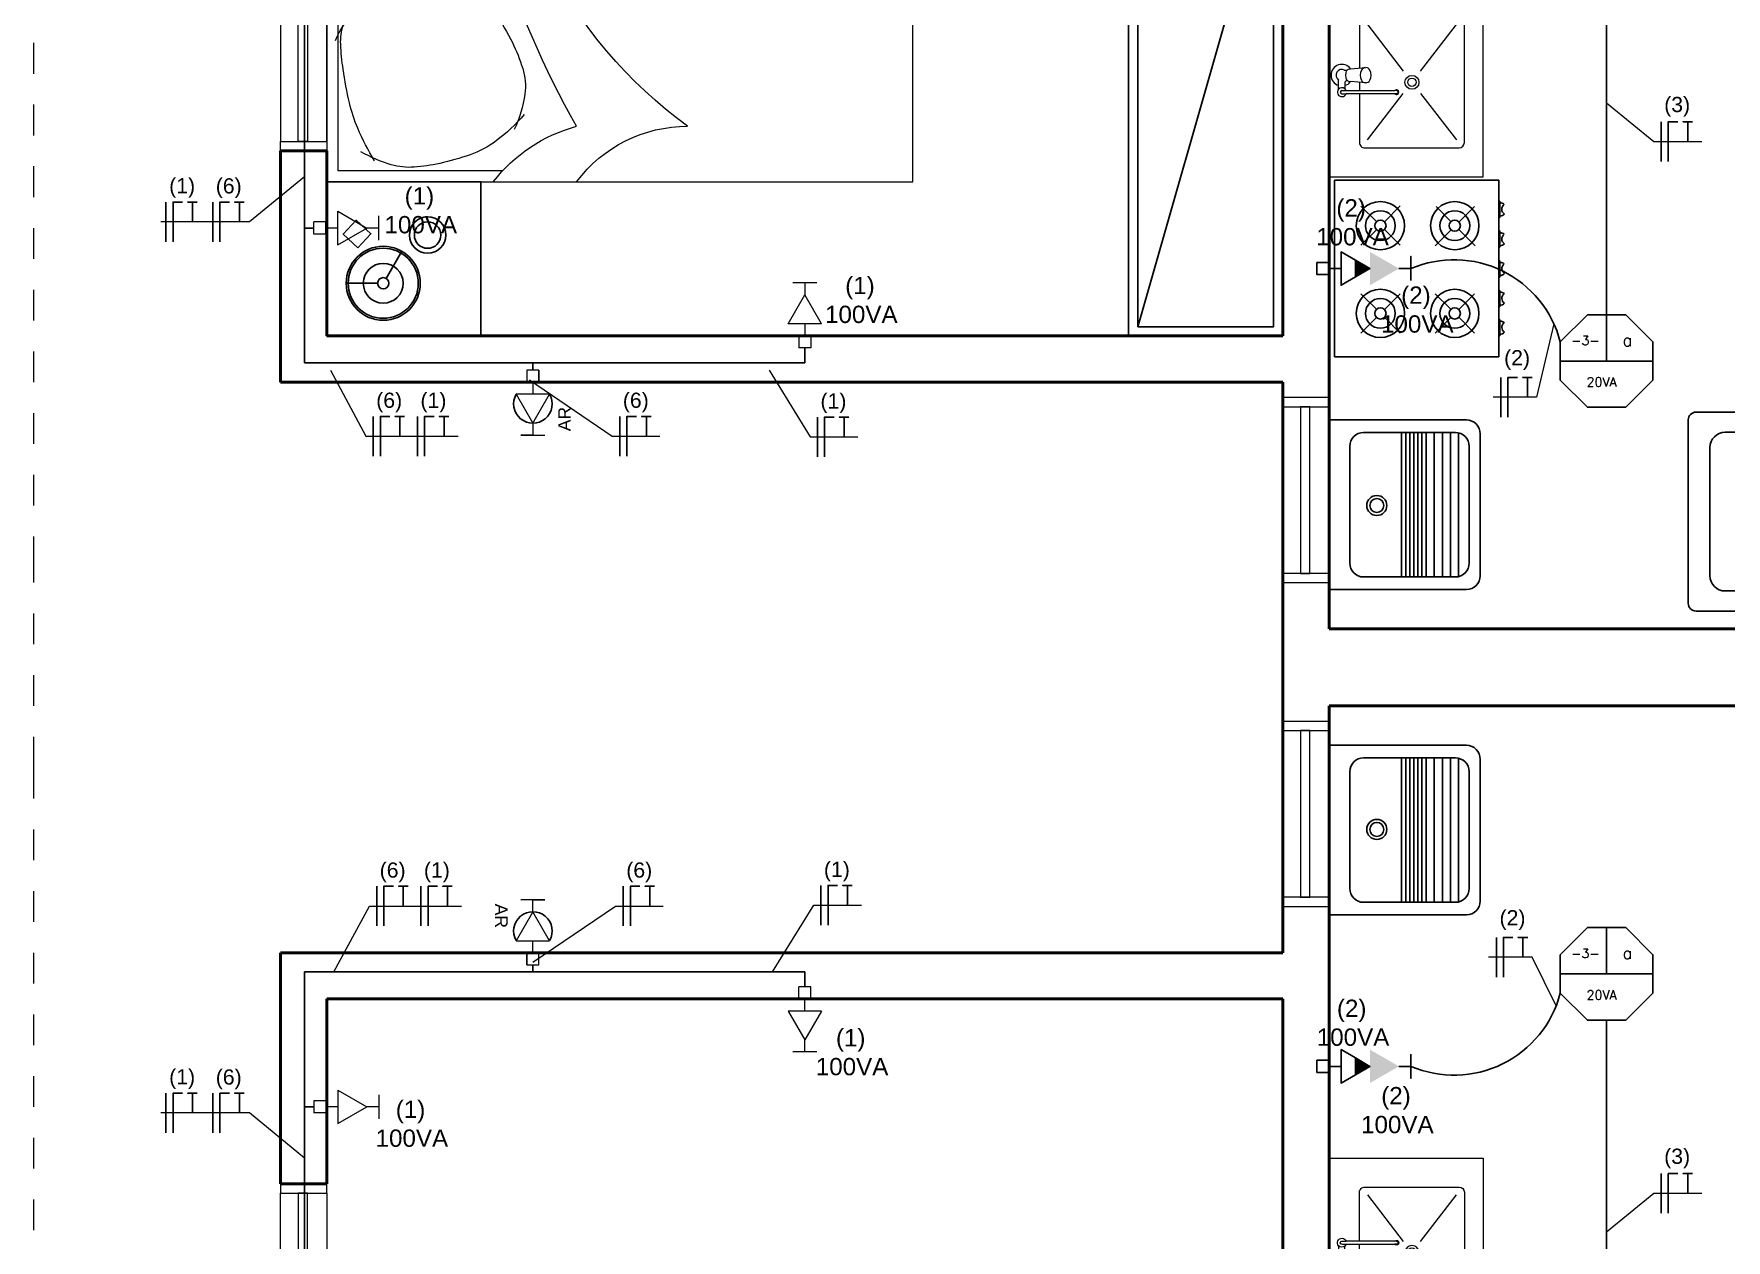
# Model space of a CAD drawing. Header units: inches. Extents: x 179598 to 179981, y 9195975 to 9196075.
# Drawn here: x 179663.89 to 179669.38, y 9196028.89 to 9196032.8 of the extents above; entities that cross this region are included whole.
import ezdxf

# ---------------------------------------------------------------- set-up
doc = ezdxf.new("R2010")
doc.units = ezdxf.units.IN
doc.header["$LTSCALE"] = 0.05
doc.header["$MEASUREMENT"] = 0
for name, pattern in [('CONTINU', [0]), ('DASH2', [0.75, 0.5, -0.25]), ('DASHED2', [0.375, 0.25, -0.125])]:
    doc.linetypes.add(name, pattern=pattern)
for name, color, linetype in [('Electric', 10, 'Continuous'), ('ILUMINAÇÃO', 3, 'Continuous'), ('LAYOUT', 7, 'CONTINU'), ('LAYOUT_A. MOLHADAS', 7, 'Continuous'), ('PTO', 1, 'Continuous'), ('TEP', 40, 'DASH2')]:
    doc.layers.add(name, color=color, linetype=linetype)
for name, color, linetype, lineweight in [('Eletrodutos', 220, 'Continuous', 25), ('ESQUADRIA', 7, 'Continuous', 5), ('FNT', 30, 'Continuous', 25), ('HACHURA', 7, 'Continuous', 0), ('HASTES', 250, 'Continuous', 25), ('NOTAS', 180, 'Continuous', 25), ('PAREDE', 7, 'Continuous', 50), ('PISO', 7, 'Continuous', 5), ('PROJEÇÃO', 7, 'DASHED2', 0)]:
    doc.layers.add(name, color=color, linetype=linetype, lineweight=lineweight)
doc.styles.add('Cota', font='arial.ttf')
doc.styles.get("Standard").update_dxf_attribs({"font": ''})
doc.styles.get('Standard').set_extended_font_data('txt.shx')

# ---------------------------------------------------------------- blocks, each defined once
blk = doc.blocks.new('A$C44EB09CF')
at = {"layer": 'ESQUADRIA'}
for points in [[(0, 0), (0.03, 0), (0.03, 0.15), (0, 0.15)], [(0.57, 0), (0.03, 0), (0.03, 0.15), (0.57, 0.15)], [(0.57, 0), (0.6, 0), (0.6, 0.15), (0.57, 0.15)], [(0.03, 0.0576), (0.57, 0.0576), (0.57, 0.0876), (0.03, 0.0876)]]:
    blk.add_lwpolyline(points, close=True, dxfattribs=at)
blk = doc.blocks.new('maquina_lavar')
at = {"layer": 'LAYOUT_A. MOLHADAS'}
for p, q in [((0, 0.2975), (0, -0.2975)), ((0.635, 0.3225), (0.025, 0.3225)), ((0.495, 0.3225), (0.495, -0.3225)), ((0.565, 0.3225), (0.565, -0.3225)), ((0.635, 0.3225), (0.635, -0.3225)), ((0.375, 0.2575), (0.12, 0.2575)), ((0.07, 0.2075), (0.07, -0.2075)), ((0.425, 0.2075), (0.425, -0.2075)), ((0.375, -0.2575), (0.12, -0.2575)), ((0.635, -0.3225), (0.025, -0.3225))]:
    blk.add_line(p, q, dxfattribs=at)
for points in [[(0.5311, 0.2576, 0.158104), (0.5277, 0.2565, 0.106506), (0.5242, 0.2526, 0.071806), (0.5222, 0.2474, 0.05817), (0.5214, 0.2406, 0.05817), (0.5222, 0.2338, 0.071806), (0.5242, 0.2286, 0.106506), (0.5277, 0.2247, 0.158104), (0.5311, 0.2236, 0.158104), (0.5345, 0.2247, 0.106506), (0.5379, 0.2286, 0.071806), (0.54, 0.2338, 0.05817), (0.5408, 0.2406, 0.05817), (0.54, 0.2474, 0.071806), (0.5379, 0.2526, 0.106506), (0.5345, 0.2565, 0.158104)], [(0.5311, 0.192, 0.158104), (0.5277, 0.1909, 0.106506), (0.5242, 0.187, 0.071806), (0.5222, 0.1818, 0.05817), (0.5214, 0.175, 0.05817), (0.5222, 0.1682, 0.071806), (0.5242, 0.163, 0.106506), (0.5277, 0.1591, 0.158104), (0.5311, 0.158, 0.158104), (0.5345, 0.1591, 0.106506), (0.5379, 0.163, 0.071806), (0.54, 0.1682, 0.05817), (0.5408, 0.175, 0.05817), (0.54, 0.1818, 0.071806), (0.5379, 0.187, 0.106506), (0.5345, 0.1909, 0.158104)], [(0.5287, -0.1589, 0.132138), (0.5199, -0.1612, 0.106661), (0.5115, -0.1688, 0.083339), (0.5064, -0.1794, 0.072039), (0.5044, -0.1929, 0.072039), (0.5064, -0.2063, 0.083339), (0.5115, -0.2169, 0.106661), (0.5199, -0.2245, 0.132138), (0.5287, -0.2269, 0.132138), (0.5375, -0.2245, 0.106661), (0.5459, -0.2169, 0.083339), (0.551, -0.2063, 0.072039), (0.553, -0.1929, 0.072039), (0.551, -0.1794, 0.083339), (0.5459, -0.1688, 0.106661), (0.5375, -0.1612, 0.132138)]]:
    blk.add_lwpolyline(points, format="xyb", close=True, dxfattribs=at)
for centre, radius, start, end in [((0.025, 0.2975), 0.025, 90, 180), ((0.12, 0.2075), 0.05, 90, 180), ((0.375, 0.2075), 0.05, 0, 90), ((0.12, -0.2075), 0.05, 180, 270), ((0.375, -0.2075), 0.05, 270, 0), ((0.025, -0.2975), 0.025, 180, 270)]:
    blk.add_arc(centre, radius, start, end, dxfattribs=at)
blk = doc.blocks.new('A$C12630BB8')
for p, q in [((0.4645, 0.4546), (0.0855, 0.4546)), ((0.0409, 0.112), (0.0409, 0.41)), ((0.509, 0.112), (0.509, 0.41)), ((0.0855, 0.0674), (0.4645, 0.0674))]:
    blk.add_line(p, q)
blk.add_lwpolyline([(0, 0), (0, 0.4457, -0.414214), (0.0446, 0.4903), (0.5054, 0.4903, -0.414214), (0.55, 0.4457), (0.55, 0)], format="xyb", close=True)
for points in [[(0.0409, 0.3938), (0.509, 0.3938)], [(0.0421, 0.4203), (0.5079, 0.4203)], [(0.0409, 0.3674), (0.509, 0.3674)], [(0.0409, 0.341), (0.509, 0.341)], [(0.0409, 0.3145), (0.509, 0.3145)], [(0.0409, 0.3013), (0.509, 0.3013)], [(0.0409, 0.2881), (0.509, 0.2881)], [(0.0409, 0.2749), (0.509, 0.2749)], [(0.0409, 0.2617), (0.509, 0.2617)], [(0.0409, 0.2485), (0.509, 0.2485)], [(0.0409, 0.2352), (0.509, 0.2352)]]:
    blk.add_lwpolyline(points)
for radius in [0.0325, 0.0226]:
    blk.add_circle((0.2773, 0.1549), radius)
for centre, start, end in [((0.0855, 0.41), 90, 180), ((0.4645, 0.41), 0, 90), ((0.0855, 0.112), 180, 270), ((0.4645, 0.112), 270, 0)]:
    blk.add_arc(centre, 0.0446, start, end)
blk = doc.blocks.new('A$C4DAD441B')
at = {"layer": 'LAYOUT_A. MOLHADAS', "lineweight": 0}
for p, q in [((0, 0.408), (0, 0.017)), ((0.323, 0.4251), (0.017, 0.425)), ((0.1419, 0.2488), (0.0255, 0.3995)), ((0.3145, 0.3995), (0.198, 0.2488)), ((0.34, 0.2494), (0.34, 0.4081)), ((0.2201, 0.2494), (0.2255, 0.2494)), ((0.2201, 0.2394), (0.2255, 0.2394)), ((0.2255, 0.2494), (0.3837, 0.2494)), ((0.3837, 0.2394), (0.2255, 0.2394)), ((0.34, 0.2125), (0.34, 0.2394)), ((0.3973, 0.2494), (0.3837, 0.2494)), ((0.3973, 0.2394), (0.3837, 0.2394)), ((0.388, 0.223), (0.388, 0.2333)), ((0.388, 0.2157), (0.388, 0.223)), ((0.4079, 0.2345), (0.408, 0.2227)), ((0.408, 0.2227), (0.408, 0.205)), ((0.142, 0.1762), (0.0255, 0.0255)), ((0.3145, 0.0255), (0.198, 0.1763)), ((0.3199, 0.2141), (0.3691, 0.2099)), ((0.3691, 0.1688), (0.3199, 0.1643)), ((0.34, 0.0171), (0.34, 0.1661)), ((0.3754, 0.2093), (0.3691, 0.2099)), ((0.3754, 0.1693), (0.3691, 0.1688)), ((0.3754, 0.2093), (0.3785, 0.2082)), ((0.3785, 0.1705), (0.3754, 0.1693)), ((0.3785, 0.2082), (0.382, 0.2035)), ((0.382, 0.1752), (0.3785, 0.1705)), ((0.3887, 0.1726), (0.38, 0.1726)), ((0.382, 0.2035), (0.3839, 0.1975)), ((0.3839, 0.1812), (0.382, 0.1752)), ((0.3839, 0.1975), (0.3847, 0.1893)), ((0.3847, 0.1893), (0.3839, 0.1812)), ((0.017, 0), (0.323, 0.0001))]:
    blk.add_line(p, q, dxfattribs=at)
for radius in [0.0226, 0.0138]:
    blk.add_circle((0.17, 0.2125), radius, dxfattribs=at)
for centre, radius, start, end in [((0.017, 0.408), 0.017, 90.0067, 180.0067), ((0.323, 0.4081), 0.017, 0.0067, 90.0067), ((0.2201, 0.2444), 0.00738, 42.6626, 317.3508), ((0.2201, 0.2444), 0.005, 90.0003, 270.0132), ((0.3973, 0.1894), 0.0349, 105.5441, 144.0055), ((0.3973, 0.1894), 0.0349, 216.1772, 72.2635), ((0.3973, 0.2444), 0.0145, 317.2061, 159.8457), ((0.3973, 0.2444), 0.0145, 200.1677, 229.8474), ((0.3973, 0.2444), 0.0145, 229.8474, 317.2061), ((0.3973, 0.2444), 0.005, 270.0105, 90.003), ((0.3418, 0.1895), 0.039, 155.088, 204.9254), ((0.3199, 0.1991), 0.015, 89.8495, 153.0039), ((0.3203, 0.1797), 0.0153, 205.4951, 268.5266), ((0.3195, 0.1978), 0.0164, 29.8647, 88.6279), ((0.3185, 0.1814), 0.0173, 283.1322, 329.3413), ((0.3028, 0.1895), 0.035, 331.0895, 27.8828), ((0.378, 0.2156), 0.01, 282.8352, 0.0067), ((0.3973, 0.1894), 0.0189, 242.7435, 55.7443), ((0.017, 0.017), 0.017, 180.0067, 270.0067), ((0.323, 0.0171), 0.017, 270.0067, 0.0067)]:
    blk.add_arc(centre, radius, start, end, dxfattribs=at)
blk = doc.blocks.new('A$C4ABB454C')
at = {"layer": 'LAYOUT_A. MOLHADAS', "lineweight": 0}
blk.add_lwpolyline([(0.55, 1.2), (0.05, 1.2), (0.05, 0), (0.55, 0)], close=True, dxfattribs=at)
at = {"layer": 'PISO', "color": 1}
blk.add_blockref('A$C4DAD441B', (0.1111, 0.6815), dxfattribs=at)
blk = doc.blocks.new('A$C73877B83')
at = {"layer": 'LAYOUT'}
for p, q in [((0.2747, 0.243), (0.1867, 0.1922)), ((0.1708, 0.063), (0.1708, 0.1646))]:
    blk.add_line(p, q, dxfattribs=at)
for points in [[(0.5, 0), (0, 0), (0, 0.5), (0.5, 0.5)], [(0.2859, 0.1004), (0.3301, 0.0532), (0.3754, 0.0957), (0.3312, 0.1428)]]:
    blk.add_lwpolyline(points, close=True, dxfattribs=at)
for centre, radius in [((0.3271, 0.3269), 0.059), ((0.3271, 0.3269), 0.043), ((0.1708, 0.183), 0.12), ((0.1708, 0.183), 0.1136), ((0.1708, 0.183), 0.0646), ((0.1708, 0.183), 0.0184)]:
    blk.add_circle(centre, radius, dxfattribs=at)
blk = doc.blocks.new('A$C39A72CA2')
at = {"layer": 'ESQUADRIA'}
for points in [[(0, 0), (0.03, 0), (0.03, 0.15), (0, 0.15)], [(1.22, 0), (0.03, 0), (0.03, 0.15), (1.22, 0.15)], [(1.22, 0), (1.25, 0), (1.25, 0.15), (1.22, 0.15)], [(0.03, 0.0576), (1.22, 0.0576), (1.22, 0.0876), (0.03, 0.0876)]]:
    blk.add_lwpolyline(points, close=True, dxfattribs=at)
blk = doc.blocks.new('A$C732F4725')
at = {"layer": 'LAYOUT'}
blk.add_line((0.03, 1.57), (0.47, 0.03), dxfattribs=at)
for points in [[(0, 1.6), (0.5, 1.6), (0.5, 0), (0, 0)], [(0.03, 1.57), (0.47, 1.57), (0.47, 0.03), (0.03, 0.03)]]:
    blk.add_lwpolyline(points, close=True, dxfattribs=at)
blk = doc.blocks.new('camacasal1')
at = {"layer": 'LAYOUT', "lineweight": 20}
for p, q in [((0.1, 0), (0.1, 1.4)), ((0.1, 1.4), (2, 1.4)), ((2, 1.4), (2, 0)), ((1.5482, 1.364), (1.964, 1.364)), ((1.964, 1.364), (1.964, 0.8486)), ((1.964, 0.7916), (1.964, 0.036)), ((2, 0), (0.1, 0)), ((1.964, 0.036), (1.4292, 0.036))]:
    blk.add_line(p, q, dxfattribs=at)
for points in [[(1.6853, 1.0097, 0.050543), (1.6075, 0.9542, 0.064376), (1.5579, 0.8978, 0.03352), (1.5145, 0.8232, 0.039598), (1.4874, 0.7553, 0.109626), (1.4818, 0.6879, 0.0754), (1.5094, 0.5942)], [(1.6035, 0.9779, -0.034352), (1.6955, 0.9804, -0.04249), (1.7693, 0.9709, -0.015911), (1.8335, 0.955, -0.020937), (1.8812, 0.9393, -0.121269), (1.9314, 0.9049, -0.080025), (1.9807, 0.8278)], [(1.9038, 0.5611, 0.014129), (1.921, 0.5979, 0.04596), (1.9428, 0.6645, 0.01901), (1.9594, 0.7529, 0.025886), (1.9658, 0.8187, 0.088683), (1.9591, 0.869, 0.020726), (1.9477, 0.9003)], [(1.609, 0.6815, 0.050543), (1.513, 0.613, 0.064376), (1.4517, 0.5435, 0.03352), (1.3983, 0.4514, 0.039598), (1.3648, 0.3677, 0.109626), (1.3579, 0.2845, 0.0754), (1.392, 0.1689)], [(1.4832, 0.6344, 0.020037), (1.5074, 0.608, 0.075208)], [(1.508, 0.6422, -0.034352), (1.6215, 0.6452, -0.04249), (1.7125, 0.6336, -0.015911), (1.7917, 0.6139, -0.020937), (1.8506, 0.5945, -0.121269), (1.9126, 0.5521, -0.080025), (1.9733, 0.4571)], [(1.8455, 0.0681, 0.033461), (1.8997, 0.1735, 0.04596), (1.9265, 0.2556, 0.01901), (1.9471, 0.3647, 0.025886), (1.9549, 0.4458, 0.088683), (1.9467, 0.5079, 0.020726), (1.9326, 0.5465)], [(1.3596, 0.2185, 0.057152), (1.4511, 0.1325, 0.075208), (1.5356, 0.0875, 0.030275), (1.634, 0.0593, 0.036967), (1.717, 0.0472, 0.089016), (1.7911, 0.0551, 0.061822), (1.8892, 0.0975)]]:
    blk.add_lwpolyline(points, format="xyb", dxfattribs=at)
for centre, radius, start, end in [((-0.0814, 1.4233), 1.5416, 306.2433, 359.1337), ((-1.1907, 1.5456), 2.7445, 330.1604, 356.9589), ((0.83, -0.27), 0.45, 36.8699, 90), ((1.055, -0.315), 0.5131, 37.875, 74.7449)]:
    blk.add_arc(centre, radius, start, end, dxfattribs=at)
blk = doc.blocks.new('A$C249D7A9F')
at = {"layer": 'LAYOUT_A. MOLHADAS'}
for p, q in [((0, 0.0191), (0, 0.5514)), ((0, 0.5514), (0.5732, 0.5514)), ((0.5732, 0.0191), (0.5732, 0.5514)), ((0.1342, 0.4155), (0.0836, 0.4661)), ((0.2109, 0.4661), (0.1604, 0.4157)), ((0.4186, 0.4156), (0.3683, 0.4659)), ((0.4955, 0.4659), (0.445, 0.4154)), ((0.1345, 0.3897), (0.0836, 0.3388)), ((0.2109, 0.3388), (0.1601, 0.3896)), ((0.4191, 0.3895), (0.3683, 0.3386)), ((0.4955, 0.3386), (0.4445, 0.3896)), ((0.1339, 0.174), (0.0857, 0.2223)), ((0.2129, 0.2251), (0.1613, 0.1734)), ((0.4186, 0.1743), (0.3683, 0.2247)), ((0.4956, 0.2247), (0.4451, 0.1742)), ((0.1355, 0.1476), (0.0857, 0.0978)), ((0.2129, 0.095), (0.1598, 0.1481)), ((0.4191, 0.1482), (0.3683, 0.0974)), ((0.4956, 0.0974), (0.4446, 0.1484)), ((0, 0.0191), (0.5732, 0.0191)), ((0.0684, 0.0153), (0.0684, 0.0172)), ((0.0684, 0.0172), (0.1212, 0.0172)), ((0.0684, 0.0153), (0.1212, 0.0153)), ((0.0849, 0.0172), (0.0849, 0.0191)), ((0.1049, 0.0172), (0.1049, 0.0191)), ((0.1212, 0.0153), (0.1212, 0.0172)), ((0.1647, 0.0172), (0.2176, 0.0172)), ((0.1647, 0.0153), (0.1647, 0.0172)), ((0.1647, 0.0153), (0.2176, 0.0153)), ((0.1812, 0.0172), (0.1812, 0.0191)), ((0.2012, 0.0172), (0.2012, 0.0191)), ((0.2176, 0.0153), (0.2176, 0.0172)), ((0.261, 0.0172), (0.3139, 0.0172)), ((0.261, 0.0153), (0.261, 0.0172)), ((0.261, 0.0153), (0.3139, 0.0153)), ((0.2775, 0.0172), (0.2775, 0.0191)), ((0.2975, 0.0172), (0.2975, 0.0191)), ((0.3139, 0.0153), (0.3139, 0.0172)), ((0.3574, 0.0153), (0.3574, 0.0172)), ((0.3574, 0.0172), (0.4102, 0.0172)), ((0.3574, 0.0153), (0.4102, 0.0153)), ((0.3739, 0.0172), (0.3739, 0.0191)), ((0.3939, 0.0172), (0.3939, 0.0191)), ((0.4102, 0.0153), (0.4102, 0.0172)), ((0.4516, 0.0153), (0.4516, 0.0172)), ((0.4516, 0.0172), (0.5044, 0.0172)), ((0.4516, 0.0153), (0.5044, 0.0153)), ((0.4681, 0.0172), (0.4681, 0.0191)), ((0.4881, 0.0172), (0.4881, 0.0191)), ((0.5044, 0.0153), (0.5044, 0.0172))]:
    blk.add_line(p, q, dxfattribs=at)
for centre, radius in [((0.1474, 0.4028), 0.0783), ((0.1474, 0.4028), 0.0483), ((0.4318, 0.4028), 0.0783), ((0.4318, 0.4028), 0.0483), ((0.1474, 0.4028), 0.0183), ((0.4318, 0.4028), 0.0183), ((0.1474, 0.1615), 0.0783), ((0.4318, 0.1615), 0.0783), ((0.1474, 0.1615), 0.0483), ((0.1474, 0.1615), 0.0183), ((0.4318, 0.1615), 0.0483), ((0.4318, 0.1615), 0.0183)]:
    blk.add_circle(centre, radius, dxfattribs=at)
for centre, radius, start, end in [((0.0949, 0.0152), 0.0214, 179.7773, 222.1915), ((0.0942, -0.0091), 0.0182, 30.0718, 146.8642), ((0.0949, 0.0152), 0.0214, 314.7446, 0.2227), ((0.1912, 0.0152), 0.0214, 179.7773, 222.1915), ((0.1905, -0.0091), 0.0182, 30.0718, 146.8642), ((0.1912, 0.0152), 0.0214, 314.7446, 0.2227), ((0.2875, 0.0152), 0.0214, 179.7773, 222.1915), ((0.2869, -0.0091), 0.0182, 30.0718, 146.8642), ((0.2875, 0.0152), 0.0214, 314.7446, 0.2227), ((0.3839, 0.0152), 0.0214, 179.7773, 222.1915), ((0.3832, -0.0091), 0.0182, 30.0718, 146.8642), ((0.3839, 0.0152), 0.0214, 314.7446, 0.2227), ((0.4781, 0.0152), 0.0214, 179.7773, 222.1915), ((0.4774, -0.0091), 0.0182, 30.0718, 146.8642), ((0.4781, 0.0152), 0.0214, 314.7446, 0.2227)]:
    blk.add_arc(centre, radius, start, end, dxfattribs=at)
blk = doc.blocks.new('ta30')
at = {"lineweight": 5}
for p, q in [((-0.1, 0.44), (0.1, 0.44)), ((0, 0.44), (0, 0.34)), ((-0.139, 0.1), (0, 0.34)), ((0.139, 0.1), (0, 0.34)), ((-0.139, 0.1), (0.139, 0.1)), ((-0.05, 0), (-0.05, -0.1)), ((-0.05, 0), (0.05, 0)), ((0, 0.1), (0, 0)), ((0.05, 0), (0.05, -0.1)), ((-0.05, -0.1), (0.05, -0.1))]:
    blk.add_line(p, q, dxfattribs=at)
blk = doc.blocks.new('BlockRetard')
at = {"layer": 'HACHURA'}
h = blk.add_hatch(color=1, dxfattribs=at)
h.dxf.hatch_style = 1
h.paths.add_polyline_path([(-0.1328, 0.0541), (-0.2266, 0), (-0.1328, -0.0541)])
h = blk.add_hatch(color=1, dxfattribs=at)
h.dxf.hatch_style = 1
h.paths.add_polyline_path([(-0.0859, -0.0271), (-0.0859, 0.0271), (-0.1328, 0)])
at = {"layer": 'Electric'}
for points in [[(-0.2266, 0), (-0.2656, 0), (-0.2656, 0.0391), (-0.2656, -0.0391)], [(0, 0), (0, -0.0195), (0.0391, -0.0195), (0.0391, 0.0195), (0, 0.0195), (0, 0), (-0.0391, 0), (-0.0391, 0.0541), (-0.0859, 0.0271), (-0.0859, -0.0271), (-0.1328, 0), (-0.0859, 0.0271), (-0.0859, -0.0271), (-0.0391, -0.0541), (-0.0391, 0)]]:
    blk.add_lwpolyline(points, dxfattribs=at)
blk = doc.blocks.new('Iluminação1')
at = {"layer": 'ILUMINAÇÃO'}
for p, q in [((0, 0.15), (0, 0)), ((-0.15, 0), (0.15, 0))]:
    blk.add_line(p, q, dxfattribs=at)
blk.add_lwpolyline([(-0.0621, 0.15), (-0.15, 0.0621), (-0.15, -0.0621), (-0.0621, -0.15), (0.0621, -0.15), (0.15, -0.0621), (0.15, 0.0621), (0.0621, 0.15)], close=True, dxfattribs=at)
blk = doc.blocks.new('LinguaNoSeu')
at = {"layer": 'Electric', "linetype": 'CONTINU', "lineweight": 20}
blk.add_lwpolyline([(179679.5062, 9196029.819), (179679.5453, 9196029.819), (179679.5453, 9196029.8581), (179679.5062, 9196029.8581), (179679.5062, 9196029.819), (179679.5062, 9196029.8581), (179679.5258, 9196029.8581), (179679.5258, 9196029.8971), (179679.5799, 9196029.8971), (179679.5258, 9196029.9909), (179679.4716, 9196029.8971), (179679.5258, 9196029.8971), (179679.5799, 9196029.8971), (179679.5258, 9196029.9909), (179679.5258, 9196030.0299), (179679.5648, 9196030.0299), (179679.4867, 9196030.0299)], dxfattribs=at)
at = {"layer": 'PTO', "linetype": 'CONTINU', "lineweight": 30}
blk.add_arc((179679.5258, 9196029.9284), 0.0625, 330, 210, dxfattribs=at)
at = {"layer": 'Electric', "linetype": 'CONTINU', "lineweight": 20, "style": 'Cota'}
blk.add_text('AR', height=0.0407, rotation=270, dxfattribs=at).set_placement((179679.4031, 9196030.017))

msp = doc.modelspace()

# ---------------------------------------------------------------- linework, layer by layer
at = {"layer": 'Eletrodutos', "linetype": 'CONTINU', "lineweight": 30}
for p, q in [((179664.7715, 9196031.7313), (179664.7715, 9196033.919)), ((179668.9941, 9196031.8877), (179668.9941, 9196033.3252)), ((179664.802, 9196032.169), (179664.7715, 9196032.169)), ((179666.3941, 9196031.7799), (179666.3941, 9196031.7313)), ((179666.3941, 9196031.7313), (179664.7715, 9196031.7313)), ((179665.5125, 9196031.7081), (179665.5125, 9196031.7313)), ((179666.3941, 9196029.7566), (179664.7715, 9196029.7566)), ((179664.7715, 9196029.7566), (179664.7715, 9196027.569)), ((179665.5125, 9196029.7799), (179665.5125, 9196029.7566)), ((179666.3941, 9196029.7081), (179666.3941, 9196029.7566)), ((179668.9941, 9196029.6002), (179668.9941, 9196028.1627)), ((179664.802, 9196029.319), (179664.7715, 9196029.319))]:
    msp.add_line(p, q, dxfattribs=at)
for centre, start, end in [((179668.4996, 9196031.71), 14.6154, 113.1298), ((179668.4996, 9196029.7779), 246.8702, 345.3846)]:
    msp.add_arc(centre, 0.356, start, end, dxfattribs=at)
at = {"layer": 'FNT', "linetype": 'CONTINU', "lineweight": 30}
for p, q in [((179669.1712, 9196032.5135), (179669.1712, 9196032.385)), ((179664.3225, 9196032.2531), (179664.3225, 9196032.1245)), ((179664.4744, 9196032.2531), (179664.4744, 9196032.1245)), ((179668.6514, 9196031.6846), (179668.6514, 9196031.5561)), ((179664.9947, 9196031.558), (179664.9947, 9196031.4295)), ((179665.1382, 9196031.558), (179665.1382, 9196031.4295)), ((179665.7944, 9196031.558), (179665.7944, 9196031.4295)), ((179666.4353, 9196031.5557), (179666.4353, 9196031.4271)), ((179665.0059, 9196030.0347), (179665.0059, 9196029.9061)), ((179665.1494, 9196030.0347), (179665.1494, 9196029.9061)), ((179665.8056, 9196030.0347), (179665.8056, 9196029.9061)), ((179666.4465, 9196030.037), (179666.4465, 9196029.9085)), ((179668.6366, 9196029.8685), (179668.6366, 9196029.74)), ((179664.3225, 9196029.3634), (179664.3225, 9196029.2349)), ((179664.4744, 9196029.3634), (179664.4744, 9196029.2349)), ((179669.1712, 9196029.103), (179669.1712, 9196028.9745))]:
    msp.add_line(p, q, dxfattribs=at)
for points in [[(179669.1943, 9196032.385), (179669.1943, 9196032.5135), (179669.2252, 9196032.5135)], [(179669.2728, 9196032.5135), (179669.2419, 9196032.5135), (179669.2573, 9196032.5135), (179669.2573, 9196032.4492)], [(179664.3456, 9196032.1245), (179664.3456, 9196032.2531), (179664.3765, 9196032.2531)], [(179664.424, 9196032.2531), (179664.3931, 9196032.2531), (179664.4086, 9196032.2531), (179664.4086, 9196032.1888)], [(179664.4975, 9196032.1245), (179664.4975, 9196032.2531), (179664.5284, 9196032.2531)], [(179664.576, 9196032.2531), (179664.5451, 9196032.2531), (179664.5605, 9196032.2531), (179664.5605, 9196032.1888)], [(179668.6744, 9196031.5561), (179668.6744, 9196031.6846), (179668.7053, 9196031.6846)], [(179668.7529, 9196031.6846), (179668.722, 9196031.6846), (179668.7375, 9196031.6846), (179668.7375, 9196031.6203)], [(179665.0178, 9196031.4295), (179665.0178, 9196031.558), (179665.0487, 9196031.558)], [(179665.0963, 9196031.558), (179665.0654, 9196031.558), (179665.0808, 9196031.558), (179665.0808, 9196031.4938)], [(179665.1613, 9196031.4295), (179665.1613, 9196031.558), (179665.1922, 9196031.558)], [(179665.2398, 9196031.558), (179665.2089, 9196031.558), (179665.2243, 9196031.558), (179665.2243, 9196031.4938)], [(179665.8175, 9196031.4295), (179665.8175, 9196031.558), (179665.8484, 9196031.558)], [(179665.896, 9196031.558), (179665.8651, 9196031.558), (179665.8805, 9196031.558), (179665.8805, 9196031.4938)], [(179666.4584, 9196031.4271), (179666.4584, 9196031.5557), (179666.4893, 9196031.5557)], [(179666.5368, 9196031.5557), (179666.5059, 9196031.5557), (179666.5214, 9196031.5557), (179666.5214, 9196031.4914)], [(179665.029, 9196029.9061), (179665.029, 9196030.0347), (179665.0599, 9196030.0347)], [(179665.1075, 9196030.0347), (179665.0766, 9196030.0347), (179665.092, 9196030.0347), (179665.092, 9196029.9704)], [(179665.1725, 9196029.9061), (179665.1725, 9196030.0347), (179665.2034, 9196030.0347)], [(179665.251, 9196030.0347), (179665.2201, 9196030.0347), (179665.2355, 9196030.0347), (179665.2355, 9196029.9704)], [(179665.8287, 9196029.9061), (179665.8287, 9196030.0347), (179665.8596, 9196030.0347)], [(179665.9072, 9196030.0347), (179665.8763, 9196030.0347), (179665.8917, 9196030.0347), (179665.8917, 9196029.9704)], [(179666.4696, 9196029.9085), (179666.4696, 9196030.037), (179666.5005, 9196030.037)], [(179666.548, 9196030.037), (179666.5171, 9196030.037), (179666.5326, 9196030.037), (179666.5326, 9196029.9728)], [(179668.6597, 9196029.74), (179668.6597, 9196029.8685), (179668.6906, 9196029.8685)], [(179668.7382, 9196029.8685), (179668.7073, 9196029.8685), (179668.7227, 9196029.8685), (179668.7227, 9196029.8043)], [(179664.3456, 9196029.2349), (179664.3456, 9196029.3634), (179664.3765, 9196029.3634)], [(179664.424, 9196029.3634), (179664.3931, 9196029.3634), (179664.4086, 9196029.3634), (179664.4086, 9196029.2992)], [(179664.4975, 9196029.2349), (179664.4975, 9196029.3634), (179664.5284, 9196029.3634)], [(179664.576, 9196029.3634), (179664.5451, 9196029.3634), (179664.5605, 9196029.3634), (179664.5605, 9196029.2992)], [(179669.1943, 9196028.9745), (179669.1943, 9196029.103), (179669.2252, 9196029.103)], [(179669.2728, 9196029.103), (179669.2419, 9196029.103), (179669.2573, 9196029.103), (179669.2573, 9196029.0388)]]:
    msp.add_lwpolyline(points, dxfattribs=at)
at = {"layer": 'HASTES', "linetype": 'CONTINU', "lineweight": 20}
for points in [[(179668.9941, 9196032.5744), (179669.1478, 9196032.4492), (179669.3026, 9196032.4492)], [(179664.7715, 9196032.3351), (179664.5935, 9196032.1888), (179664.3054, 9196032.1888)], [(179668.8234, 9196031.858), (179668.7672, 9196031.6203), (179668.6259, 9196031.6203)], [(179664.8557, 9196031.7075), (179664.9711, 9196031.4938), (179665.2696, 9196031.4938)], [(179665.5012, 9196031.6763), (179665.769, 9196031.4938), (179665.9237, 9196031.4938)], [(179666.2786, 9196031.7075), (179666.4119, 9196031.4914), (179666.5666, 9196031.4914)], [(179664.8669, 9196029.7566), (179664.9823, 9196029.9704), (179665.2808, 9196029.9704)], [(179665.5125, 9196029.7878), (179665.7802, 9196029.9704), (179665.9349, 9196029.9704)], [(179666.2898, 9196029.7566), (179666.4231, 9196029.9728), (179666.5778, 9196029.9728)], [(179668.8303, 9196029.6462), (179668.7525, 9196029.8043), (179668.6111, 9196029.8043)], [(179664.7715, 9196029.1529), (179664.5935, 9196029.2992), (179664.3054, 9196029.2992)], [(179668.9941, 9196028.9136), (179669.1478, 9196029.0388), (179669.3026, 9196029.0388)]]:
    msp.add_lwpolyline(points, dxfattribs=at)
at = {"layer": 'PAREDE'}
for p, q in [((179667.9441, 9196034.269), (179667.9441, 9196031.819)), ((179668.0941, 9196034.269), (179668.0941, 9196030.869)), ((179664.6941, 9196032.419), (179664.6941, 9196031.669)), ((179664.6941, 9196032.419), (179664.8441, 9196032.419)), ((179664.8441, 9196032.419), (179664.8441, 9196031.819)), ((179664.8441, 9196031.819), (179667.9441, 9196031.819)), ((179664.6941, 9196031.669), (179667.9441, 9196031.669)), ((179667.9441, 9196029.819), (179667.9441, 9196031.669)), ((179669.8941, 9196030.869), (179668.0941, 9196030.869)), ((179668.0941, 9196027.219), (179668.0941, 9196030.619)), ((179669.8941, 9196030.619), (179668.0941, 9196030.619)), ((179664.6941, 9196029.069), (179664.6941, 9196029.819)), ((179664.6941, 9196029.819), (179667.9441, 9196029.819)), ((179664.8441, 9196029.069), (179664.8441, 9196029.669)), ((179664.8441, 9196029.669), (179667.9441, 9196029.669)), ((179667.9441, 9196027.219), (179667.9441, 9196029.669)), ((179664.6941, 9196029.069), (179664.8441, 9196029.069))]:
    msp.add_line(p, q, dxfattribs=at)
at = {"layer": 'PROJEÇÃO'}
msp.add_lwpolyline([(179671.8441, 9196028.219), (179671.8441, 9196022.019), (179663.8941, 9196022.019), (179663.8941, 9196025.919), (179663.8941, 9196025.919), (179663.8941, 9196026.519), (179663.8941, 9196026.519), (179663.8941, 9196030.419), (179663.8941, 9196030.419), (179663.8941, 9196031.069), (179663.8941, 9196031.069), (179663.8941, 9196034.969), (179663.8941, 9196034.969), (179663.8941, 9196035.569), (179663.8941, 9196035.569), (179663.8941, 9196039.469), (179668.6941, 9196039.469), (179668.6941, 9196038.819), (179671.8441, 9196038.819), (179671.8441, 9196033.269)], dxfattribs=at)

# ---------------------------------------------------------------- block references
at = {"layer": 'Electric', "xscale": -1}
msp.add_blockref('BlockRetard', (179668.0941, 9196032.0375), dxfattribs=at)
at = {"layer": 'Electric', "rotation": 180}
msp.add_blockref('BlockRetard', (179668.0941, 9196029.4505), dxfattribs=at)
at = {"layer": 'ESQUADRIA', "xscale": -1, "rotation": 270}
msp.add_blockref('A$C39A72CA2', (179664.6941, 9196032.419), dxfattribs=at)
at = {"layer": 'ESQUADRIA', "rotation": 270}
for name, p in [('A$C44EB09CF', (179667.9441, 9196031.619)), ('A$C44EB09CF', (179667.9441, 9196030.569)), ('A$C39A72CA2', (179664.6941, 9196029.069))]:
    msp.add_blockref(name, p, dxfattribs=at)
at = {"layer": 'LAYOUT', "xscale": -1}
for name, p in [('camacasal1', (179666.8441, 9196032.319)), ('A$C732F4725', (179667.9441, 9196031.819))]:
    msp.add_blockref(name, p, dxfattribs=at)
at = {"layer": 'LAYOUT', "lineweight": 20, "xscale": -1, "rotation": 270}
msp.add_blockref('A$C73877B83', (179664.8441, 9196031.819), dxfattribs=at)
at = {"layer": 'LAYOUT_A. MOLHADAS', "extrusion": (0, 0, -1), "zscale": -1, "rotation": 269.9932645396067}
msp.add_blockref('A$C249D7A9F', (-179668.6633, 9196032.324), dxfattribs=at)
at = {"layer": 'LAYOUT_A. MOLHADAS'}
msp.add_blockref('maquina_lavar', (179669.2591, 9196031.2494), dxfattribs=at)
at = {"layer": 'LAYOUT_A. MOLHADAS', "rotation": 270}
msp.add_blockref('A$C12630BB8', (179668.0941, 9196031.5465), dxfattribs=at)
at = {"layer": 'LAYOUT_A. MOLHADAS', "xscale": -1, "rotation": 270}
msp.add_blockref('A$C12630BB8', (179668.0941, 9196029.9415), dxfattribs=at)
at = {"layer": 'PISO', "color": 1, "rotation": 180}
msp.add_blockref('A$C4ABB454C', (179668.6441, 9196033.5354), dxfattribs=at)
at = {"layer": 'PISO', "color": 1, "xscale": -1}
msp.add_blockref('A$C4ABB454C', (179668.6441, 9196027.9526), dxfattribs=at)
at = {"layer": 'PTO'}
for p, xscale, yscale, zscale, rotation in [((179664.841, 9196032.169), -0.3906251953034037, 0.3906251953034037, 0.3906251953034037, 270), ((179666.3941, 9196029.669), 0.3906251953034036, 0.3906251953034036, 0.3906251953034036, 180), ((179664.841, 9196029.319), 0.3906251953034037, 0.3906251953034037, 0.3906251953034037, 270)]:
    msp.add_blockref('ta30', p, dxfattribs=dict(at, xscale=xscale, yscale=yscale, zscale=zscale, rotation=rotation))
at = {"layer": 'PTO', "xscale": -0.3906251953034036, "yscale": 0.3906251953034036, "zscale": 0.3906251953034036}
msp.add_blockref('ta30', (179666.3941, 9196031.819), dxfattribs=at)
at = {"layer": 'PTO', "linetype": 'CONTINU', "lineweight": 30, "rotation": 180}
msp.add_blockref('LinguaNoSeu', (359345.0382, 18392061.527), dxfattribs=at)
at = {"layer": 'PTO', "linetype": 'CONTINU', "lineweight": 30}
msp.add_blockref('LinguaNoSeu', (-14.0133, -0.0391), dxfattribs=at)
at = {"layer": 'TEP'}
for p in [(179668.9941, 9196031.7377), (179668.9941, 9196029.7502)]:
    msp.add_blockref('Iluminação1', p, dxfattribs=at)

# ---------------------------------------------------------------- texts
at = {"color": 3, "char_height": 0.0378, "attachment_point": 1}
for insert in [(179669.0458, 9196031.8241), (179669.0458, 9196029.8366)]:
    msp.add_mtext_dynamic_manual_height_columns('a', width=0.270453, gutter_width=1, heights=[0], dxfattribs=dict(at, insert=insert))
at = {"layer": 'FNT', "linetype": 'CONTINU', "lineweight": 20, "char_height": 0.04926, "attachment_point": 1, "style": 'Cota'}
for s, insert in [('(3)', (179669.1809, 9196032.5941)), ('(1)', (179664.3329, 9196032.331)), ('(6)', (179664.484, 9196032.3302)), ('(2)', (179668.6618, 9196031.7731)), ('(6)', (179665.0043, 9196031.6351)), ('(1)', (179665.1478, 9196031.6351)), ('(6)', (179665.804, 9196031.6351)), ('(1)', (179666.4449, 9196031.6328)), ('(6)', (179665.0155, 9196030.1117)), ('(1)', (179665.159, 9196030.1117)), ('(6)', (179665.8152, 9196030.1117)), ('(1)', (179666.4561, 9196030.1141)), ('(2)', (179668.647, 9196029.957)), ('(1)', (179664.3329, 9196029.4413)), ('(6)', (179664.484, 9196029.4405)), ('(3)', (179669.1809, 9196029.1836))]:
    msp.add_mtext_dynamic_manual_height_columns(s, width=0.040202, gutter_width=0.5, heights=[0], dxfattribs=dict(at, insert=insert))
at = {"layer": 'ILUMINAÇÃO'}
for s, p in [('-3-', (179668.8792, 9196031.7894)), ('20VA', (179668.9292, 9196031.6546)), ('-3-', (179668.8792, 9196029.8019)), ('20VA', (179668.9292, 9196029.6671))]:
    msp.add_text(s, height=0.03, dxfattribs=at).set_placement(p)
at = {"layer": 'NOTAS', "linetype": 'CONTINU', "lineweight": 30, "char_height": 0.05613, "attachment_point": 1, "style": 'Cota'}
for s, insert in [('   (1)\\P100VA', (179665.0311, 9196032.3014)), ('   (2)\\P100VA', (179668.0525, 9196032.2624)), ('   (1)\\P100VA', (179666.4597, 9196032.0106)), ('   (2)\\P100VA', (179668.2626, 9196031.9794)), ('   (2)\\P100VA', (179668.0543, 9196029.6668)), ('   (1)\\P100VA', (179666.4297, 9196029.5713)), ('   (2)\\P100VA', (179668.1979, 9196029.3834)), ('   (1)\\P100VA', (179665.0023, 9196029.3392))]:
    msp.add_mtext_dynamic_manual_height_columns(s, width=0.415348, gutter_width=0.5, heights=[0], dxfattribs=dict(at, insert=insert))

doc.saveas('drawing.dxf')
